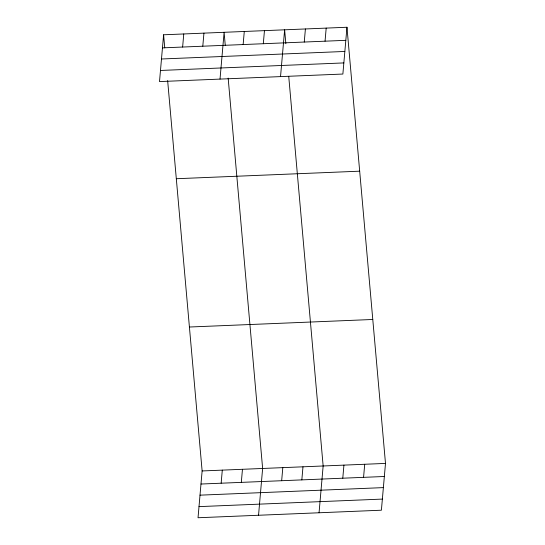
<?xml version="1.0" encoding="UTF-8"?>
<svg xmlns="http://www.w3.org/2000/svg" width="545" height="545" viewBox="0 0 545 545"><rect width="100%" height="100%" fill="white"/><g stroke="black" fill="none" stroke-linecap="round" stroke-linejoin="round"><path stroke-width="0.82" d="M163.602 34.791L159.508 81.587L342.873 74.045L346.967 27.25L163.602 34.791L164.754 47.878M182.63 47.04L183.767 33.96M202.794 46.209L203.939 33.136M220.016 79.093L224.111 32.305L225.269 45.392M167.642 80.592L202.127 470.955L198.033 517.75L381.398 510.209L385.492 463.413L346.967 27.25M243.138 44.554L244.283 31.474M221.154 483.204L222.299 470.131M263.31 43.723L264.454 30.643M241.319 482.38L242.464 469.3M280.532 76.607L284.626 29.811L285.853 43.716M258.541 515.263L262.635 468.468L228.157 78.099M304.26 42.04L305.404 28.96M281.663 480.717L282.807 467.637M325.045 41.182L326.189 28.102M301.835 479.886L302.979 466.806M319.057 512.77L323.151 465.982L288.741 76.429M342.785 478.203L343.929 465.123M363.57 477.345L364.714 464.272M162.458 47.871L345.823 40.33M161.483 58.996L344.849 51.455M160.482 70.462L343.847 62.92M176.314 178.726L359.68 171.185M189.415 327.02L372.78 319.479M202.127 470.955L385.492 463.413M200.982 484.035L384.348 476.494M200.008 495.16L383.373 487.618M199.007 506.625L382.372 499.084"/></g></svg>
